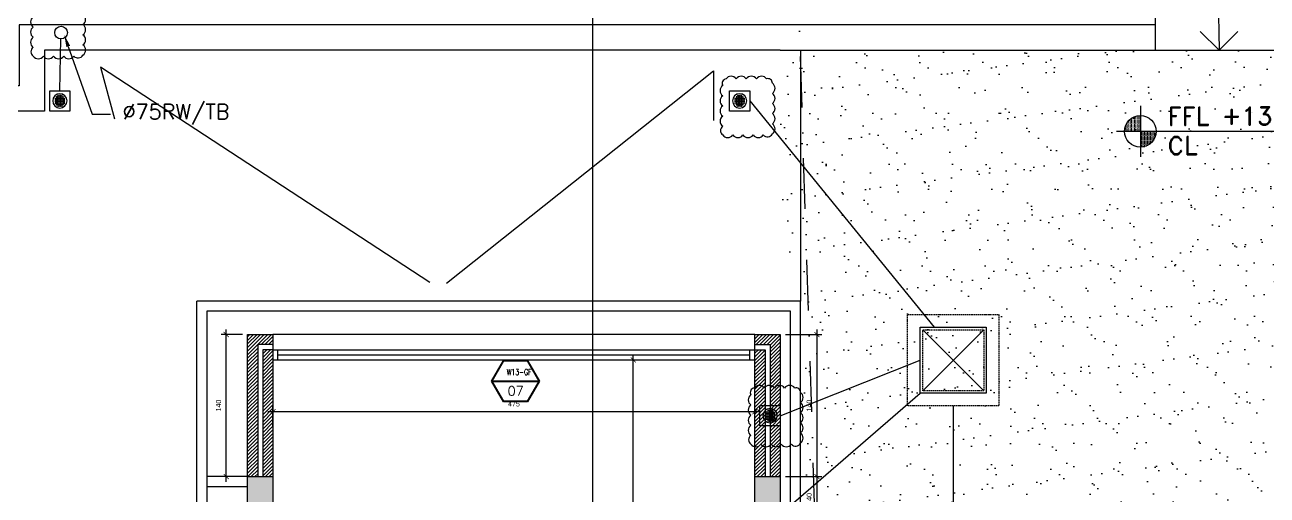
# Model space of a CAD drawing. Header units: centimetres. Extents: x 96271 to 179142, y 9855 to 112216.
# Drawn here: x 139742 to 140966, y 72372 to 72835 of the extents above; entities that cross this region are included whole.
import ezdxf
from ezdxf import colors
from ezdxf.entities.mleader import LeaderData, LeaderLine
from ezdxf.enums import TextEntityAlignment as Align
from ezdxf.math import Vec2, Vec3

# ---------------------------------------------------------------- set-up
doc = ezdxf.new("R2010")
doc.units = ezdxf.units.CM
doc.header["$LTSCALE"] = 100
doc.header["$MEASUREMENT"] = 0
doc.header["$PDSIZE"] = 0.2
doc.linetypes.add('DASHDOT', pattern=[1, 0.5, -0.25, 0, -0.25])
doc.linetypes.add('HIDDEN2', pattern=[0.1875, 0.125, -0.0625])
doc.layers.get('0').update_dxf_attribs({"linetype": 'CONTINUOUS'})
doc.layers.get('DEFPOINTS').update_dxf_attribs({"linetype": 'CONTINUOUS'})
for name, color, linetype in [('A-Dim', 2, 'CONTINUOUS'), ('A-Dim CMU', 2, 'CONTINUOUS'), ('A-Flor-Str', 3, 'CONTINUOUS'), ('A-Glass-Full', 140, 'CONTINUOUS'), ('A-Patt-CMU', 8, 'CONTINUOUS'), ('A-Patt-Strcr', 8, 'CONTINUOUS'), ('A-Rev Cloud', 80, 'CONTINUOUS'), ('A-Setback', 3, 'DASHDOT'), ('A-Wall-Full', 5, 'CONTINUOUS'), ('A-Wall-Prht', 2, 'CONTINUOUS'), ('A-Wall-Strctr', 6, 'CONTINUOUS'), ('A-WINDOW-ANOT', 131, 'CONTINUOUS'), ('M-DR-EQUIP', 161, 'CONTINUOUS'), ('M-DR-RW', 30, 'CONTINUOUS'), ('M-DR-TXT', 80, 'CONTINUOUS'), ('M-FCO-FD', 161, 'CONTINUOUS'), ('plan-elevation level', 7, 'CONTINUOUS'), ('PLANTS', 75, 'CONTINUOUS')]:
    doc.layers.add(name, color=color, linetype=linetype)
doc.layers.add('A-Sect-Iden', color=191, linetype='CONTINUOUS', lineweight=25)
doc.styles.add('ROMAND', font='romand.shx', dxfattribs={"height": 10})
doc.styles.add('ROMANS', font='romans.shx')
doc.styles.get("Standard").update_dxf_attribs({"font": 'arial.ttf'})
doc.dimstyles.new('1-50', dxfattribs={"dimtxt": 11.25, "dimasz": 5, "dimexe": 5, "dimexo": 5, "dimgap": 5, "dimtad": 1, "dimdec": 1, "dimrnd": 0.5, "dimzin": 12, "dimdsep": 46, "dimtxsty": 'Standard', "dimblk": 'ARCHTICK', "dimcen": 0.09, "dimdle": 5, "dimadec": 0, "dimazin": 3, "dimtfac": 1, "dimtdec": 1, "dimtix": 1, "dimtofl": 0, "dimtmove": 1, "dimatfit": 3, "dimfxl": 5, "dimtolj": 1, "dimtzin": 0, "dimarcsym": 0})
pattern_1 = [(90, (894916.29, -703049.082), (14.2875, 7.14375), [0, -14.2875])]

# ---------------------------------------------------------------- blocks, each defined once
blk = doc.blocks.new('_ArchTick')
at = {"color": 0, "linetype": 'ByBlock', "const_width": 0.15}
blk.add_lwpolyline([(-0.5, -0.5), (0.5, 0.5)], dxfattribs=at)
blk = doc.blocks.new('*D156')
at = {"layer": 'A-Dim', "color": 0, "lineweight": -2, "transparency": 16777216}
blk.add_line((140341.7, 71875.3), (140341.7, 72510.3), dxfattribs=at)
at = {"layer": 'DEFPOINTS', "color": 0, "transparency": 16777216}
for p in [(140341.7, 72505.3), (140391.6, 72505.3), (140391.6, 71880.3)]:
    blk.add_point(p, dxfattribs=at)
at = {"layer": 'A-Dim', "color": 0, "lineweight": -2, "transparency": 16777216, "xscale": 5, "yscale": 5, "zscale": 5}
for p, rotation in [((140341.7, 72505.3), 90), ((140341.7, 71880.3), 270)]:
    blk.add_blockref('_ArchTick', p, dxfattribs=dict(at, rotation=rotation))
at = {"layer": 'A-Dim', "color": 0, "transparency": 16777216, "insert": (140330.9, 72192.8), "char_height": 11.25, "attachment_point": 5, "rotation": 90}
blk.add_mtext('\\A1;625', dxfattribs=at)
blk = doc.blocks.new('CL-FFL-PLAN')
at = {"layer": 'plan-elevation level'}
h = blk.add_hatch(dxfattribs=at)
h.set_pattern_fill('DOTS', color=232, scale=9, angle=90, style=0)
h.set_pattern_definition(pattern_1)
h.paths.add_polyline_path([(-1229, 207), (-1229, 50), (-1385, 50, -0.414214)])
h = blk.add_hatch(dxfattribs=at)
h.set_pattern_fill('DOTS', color=232, scale=9, angle=90, style=0)
h.set_pattern_definition(pattern_1)
h.paths.add_polyline_path([(-1229, 50), (-1072, 50, -0.414214), (-1229, -106)])
at = {"layer": 'plan-elevation level', "color": 7, "ltscale": 111}
for p, q in [((-1229, 301), (-1229, -200)), ((337, 50), (-1463, 50))]:
    blk.add_line(p, q, dxfattribs=at)
blk.add_circle((-1229, 50), 156, dxfattribs=at)
at = {"layer": 'plan-elevation level', "color": 111, "ltscale": 111, "style": 'ROMAND'}
for s, p in [('FFL', (-960, 110)), ('CL', (-960, -180))]:
    blk.add_text(s, height=180, dxfattribs=at).set_placement(p)
for tag, p in [('FFL', (-424, 113)), ('CL', (-417, -180))]:
    blk.add_attdef(tag, p, '', height=180, dxfattribs=at)
blk = doc.blocks.new('A$C426B3DF1')
blk.add_lwpolyline([(-10, -10), (10, -10), (10, 10), (-10, 10)], close=True)
for centre, radius in [((0, 0), 7.06), ((-5.04, 1.89), 0.36), ((-5.04, 0.63), 0.36), ((-3.6, 3.15), 0.36), ((-3.6, 1.89), 0.36), ((-3.6, 0.63), 0.36), ((-2.16, 4.41), 0.36), ((-2.16, 3.15), 0.36), ((-2.16, 1.89), 0.36), ((-2.16, 0.63), 0.36), ((-0.72, 4.41), 0.36), ((-0.72, 3.15), 0.36), ((-0.72, 1.89), 0.36), ((-0.72, 0.63), 0.36), ((0.72, 4.41), 0.36), ((0.72, 3.15), 0.36), ((0.72, 1.89), 0.36), ((0.72, 0.63), 0.36), ((2.16, 4.41), 0.36), ((2.16, 3.15), 0.36), ((2.16, 1.89), 0.36), ((2.16, 0.63), 0.36), ((3.6, 3.15), 0.36), ((3.6, 1.89), 0.36), ((3.6, 0.63), 0.36), ((5.04, 1.89), 0.36), ((5.04, 0.63), 0.36), ((-5.04, -0.63), 0.36), ((-5.04, -1.89), 0.36), ((-3.6, -0.63), 0.36), ((-3.6, -1.89), 0.36), ((-3.6, -3.15), 0.36), ((-2.16, -0.63), 0.36), ((-2.16, -1.89), 0.36), ((-2.16, -3.15), 0.36), ((-2.16, -4.41), 0.36), ((-0.72, -0.63), 0.36), ((-0.72, -1.89), 0.36), ((-0.72, -3.15), 0.36), ((-0.72, -4.41), 0.36), ((0.72, -0.63), 0.36), ((0.72, -1.89), 0.36), ((0.72, -3.15), 0.36), ((0.72, -4.41), 0.36), ((2.16, -0.63), 0.36), ((2.16, -1.89), 0.36), ((2.16, -3.15), 0.36), ((2.16, -4.41), 0.36), ((3.6, -0.63), 0.36), ((3.6, -1.89), 0.36), ((3.6, -3.15), 0.36), ((5.04, -0.63), 0.36), ((5.04, -1.89), 0.36)]:
    blk.add_circle(centre, radius)
blk = doc.blocks.new('A$C407A2A97')
at = {"linetype": 'HIDDEN2'}
for points in [[(-450, 0), (450, 0), (450, -900), (-450, -900)], [(-300, -150), (300, -150), (300, -750), (-300, -750)]]:
    blk.add_lwpolyline(points, close=True, dxfattribs=at)
blk.add_lwpolyline([(-325, -125), (325, -125), (325, -775), (-325, -775)], close=True)
for points in [[(300, -150), (-300, -750)], [(300, -750), (-300, -150)]]:
    blk.add_lwpolyline(points)
blk = doc.blocks.new('*D684')
at = {"layer": 'A-Dim CMU', "color": 0, "lineweight": -2, "transparency": 16777216}
for p, q in [((139940.5, 72385.3), (139940.5, 72535.3)), ((139956.6, 72530.3), (139935.5, 72530.3)), ((139956.6, 72390.3), (139935.5, 72390.3))]:
    blk.add_line(p, q, dxfattribs=at)
at = {"layer": 'DEFPOINTS', "color": 0, "transparency": 16777216}
for p in [(139940.5, 72530.3), (139961.6, 72530.3), (139961.6, 72390.3)]:
    blk.add_point(p, dxfattribs=at)
at = {"layer": 'A-Dim CMU', "color": 0, "lineweight": -2, "transparency": 16777216, "xscale": 5, "yscale": 5, "zscale": 5}
for p, rotation in [((139940.5, 72530.3), 90), ((139940.5, 72390.3), 270)]:
    blk.add_blockref('_ArchTick', p, dxfattribs=dict(at, rotation=rotation))
at = {"layer": 'A-Dim CMU', "color": 0, "transparency": 16777216, "insert": (139933, 72460.3), "char_height": 5, "attachment_point": 5, "rotation": 90}
blk.add_mtext('\\A1;140', dxfattribs=at)
blk = doc.blocks.new('*D685')
at = {"layer": 'A-Dim CMU', "color": 0, "lineweight": -2, "transparency": 16777216}
for p, q in [((139986.6, 72440.3), (139986.6, 72459.3)), ((140461.6, 72440.3), (140461.6, 72459.3)), ((139981.6, 72454.3), (140466.6, 72454.3))]:
    blk.add_line(p, q, dxfattribs=at)
at = {"layer": 'DEFPOINTS', "color": 0, "transparency": 16777216}
for p in [(140461.6, 72454.3), (139986.6, 72435.3), (140461.6, 72435.3)]:
    blk.add_point(p, dxfattribs=at)
at = {"layer": 'A-Dim CMU', "color": 0, "lineweight": -2, "transparency": 16777216, "xscale": 5, "yscale": 5, "zscale": 5, "rotation": 180}
blk.add_blockref('_ArchTick', (139986.6, 72454.3), dxfattribs=at)
at = {"layer": 'A-Dim CMU', "color": 0, "lineweight": -2, "transparency": 16777216, "xscale": 5, "yscale": 5, "zscale": 5}
blk.add_blockref('_ArchTick', (140461.6, 72454.3), dxfattribs=at)
at = {"layer": 'A-Dim CMU', "color": 0, "transparency": 16777216, "insert": (140224.1, 72461.9), "char_height": 5, "attachment_point": 5}
blk.add_mtext('\\A1;475', dxfattribs=at)
blk = doc.blocks.new('*D686')
at = {"layer": 'A-Dim CMU', "color": 0, "lineweight": -2, "transparency": 16777216}
for p, q in [((140522.7, 72535.3), (140522.7, 72385.3)), ((140491.6, 72530.3), (140527.7, 72530.3)), ((140491.6, 72390.3), (140527.7, 72390.3))]:
    blk.add_line(p, q, dxfattribs=at)
at = {"layer": 'DEFPOINTS', "color": 0, "transparency": 16777216}
for p in [(140486.6, 72530.3), (140486.6, 72390.3), (140522.7, 72390.3)]:
    blk.add_point(p, dxfattribs=at)
at = {"layer": 'A-Dim CMU', "color": 0, "lineweight": -2, "transparency": 16777216, "xscale": 5, "yscale": 5, "zscale": 5}
for p, rotation in [((140522.7, 72530.3), 90), ((140522.7, 72390.3), 270)]:
    blk.add_blockref('_ArchTick', p, dxfattribs=dict(at, rotation=rotation))
at = {"layer": 'A-Dim CMU', "color": 0, "transparency": 16777216, "insert": (140515.1, 72460.3), "char_height": 5, "attachment_point": 5, "rotation": 90}
blk.add_mtext('\\A1;140', dxfattribs=at)
blk = doc.blocks.new('*D687')
at = {"layer": 'A-Dim CMU', "color": 0, "lineweight": -2, "transparency": 16777216}
for p, q in [((140491.6, 72390.3), (140527.7, 72390.3)), ((140522.7, 72395.3), (140522.7, 72345.3)), ((140491.6, 72350.3), (140527.7, 72350.3))]:
    blk.add_line(p, q, dxfattribs=at)
at = {"layer": 'DEFPOINTS', "color": 0, "transparency": 16777216}
for p in [(140486.6, 72390.3), (140486.6, 72350.3), (140522.7, 72350.3)]:
    blk.add_point(p, dxfattribs=at)
at = {"layer": 'A-Dim CMU', "color": 0, "lineweight": -2, "transparency": 16777216, "xscale": 5, "yscale": 5, "zscale": 5}
for p, rotation in [((140522.7, 72390.3), 90), ((140522.7, 72350.3), 270)]:
    blk.add_blockref('_ArchTick', p, dxfattribs=dict(at, rotation=rotation))
at = {"layer": 'A-Dim CMU', "color": 0, "transparency": 16777216, "insert": (140515.1, 72370.3), "char_height": 5, "attachment_point": 5, "rotation": 90}
blk.add_mtext('\\A1;40', dxfattribs=at)
blk = doc.blocks.new('WINDOW-TAGS')
at = {"color": 4}
for p, q in [((231, 535), (1283, 535)), ((231, 528), (1283, 528)), ((231, 521), (1283, 521))]:
    blk.add_line(p, q, dxfattribs=at)
for points in [[(1299, 528), (1028, 997), (486, 997), (215, 528), (486, 58), (1028, 58)], [(1291, 528), (1024, 990), (490, 990), (223, 528), (490, 65), (1024, 65)], [(1283, 528), (1020, 983), (494, 983), (231, 528), (494, 72), (1020, 72)]]:
    blk.add_lwpolyline(points, close=True, dxfattribs=at)
at = {"color": 4, "style": 'ROMAND'}
for tag, p in [('LEVEL', (761, 644)), ('WINDOW-NO', (871, 199))]:
    blk.add_attdef(tag, text='', height=210, dxfattribs=at).set_placement(p, align=Align.CENTER)

msp = doc.modelspace()

# ---------------------------------------------------------------- hatches: boundary and pattern name
h = msp.add_hatch()
h.set_pattern_fill('ANSI31', color=256)
h.set_pattern_definition([(45, (149598.39317, 77124.04687), (-0.0883883476, 0.0883883476), [])])
h.paths.add_polyline_path([(139174.246, 72392.249), (139246.91, 72392.249), (139246.91, 72413.114), (139174.246, 72413.114)], flags=9)
h.paths.add_polyline_path([(140226.946, 72673.036), (140299.61, 72673.036), (140299.61, 72693.901), (140226.946, 72693.901)], flags=9)
h.paths.add_polyline_path([(139478.291, 71335.86), (139572.945, 71335.86), (139572.945, 71356.724), (139478.291, 71356.724)], flags=9)
h.paths.add_polyline_path([(139473.892, 72046.153), (139573.263, 72046.153), (139573.263, 72067.017), (139473.892, 72067.017)], flags=9)
h.paths.add_polyline_path([(139147.928, 72046.153), (139247.3, 72046.153), (139247.3, 72067.017), (139147.928, 72067.017)], flags=9)
h.paths.add_polyline_path([(139470.763, 71539.923), (139573.263, 71539.923), (139573.263, 71560.788), (139470.763, 71560.788)], flags=9)
h.paths.add_polyline_path([(139147.928, 71540.705), (139247.3, 71540.705), (139247.3, 71561.57), (139147.928, 71561.57)], flags=9)
h.paths.add_polyline_path([(140021.505, 72000.212), (140102.789, 72000.212), (140102.789, 72021.077), (140021.505, 72021.077)], flags=9)
h.paths.add_polyline_path([(140194.744, 72385.712), (140261.889, 72385.712), (140261.889, 72406.577), (140194.744, 72406.577)], flags=9)
h.paths.add_polyline_path([(139833.124, 71806.712), (139915.989, 71806.712), (139915.989, 71827.577), (139833.124, 71827.577)], flags=9)
at = {"layer": 'A-Patt-CMU'}
h = msp.add_hatch(dxfattribs=at)
h.set_pattern_fill('ANSI31', color=256, scale=20, angle=180)
h.set_pattern_definition([(225, (149663.1543, 69378.0145), (1.76776695, -1.76776695), [])])
h.paths.add_polyline_path([(140126.559, 71870.329), (140381.559, 71870.329), (140381.559, 71885.329), (139986.559, 71885.329), (139986.559, 71870.329), (140111.559, 71870.329), (140111.559, 71685.329), (140086.559, 71685.329), (140086.559, 71670.329), (140126.559, 71670.329)])
h.paths.add_polyline_path([(139986.559, 71700.329), (139961.559, 71700.329), (139961.559, 71670.329), (140006.559, 71670.329), (140006.559, 71685.329), (139986.559, 71685.329)])
h.paths.add_polyline_path([(139986.559, 72050.329), (139961.559, 72050.329), (139961.559, 71985.329), (139986.559, 71985.329)])
h.paths.add_polyline_path([(140391.559, 72030.329), (140401.559, 72030.329), (140401.559, 72050.329), (140461.559, 72050.329), (140461.559, 72060.329), (140391.559, 72060.329)])
h.paths.add_polyline_path([(140221.559, 71450.329), (140221.559, 71285.329), (140161.559, 71285.329), (140161.559, 71275.329), (140231.559, 71275.329), (140231.559, 71450.329)])
h.paths.add_polyline_path([(139476.559, 71185.329), (139356.559, 71185.329), (139356.559, 71175.329), (139476.559, 71175.329)])
h.paths.add_polyline_path([(139356.559, 71190.329), (139476.559, 71190.329), (139476.559, 71200.329), (139356.559, 71200.329)])
h.paths.add_polyline_path([(138976.559, 71185.329), (138936.559, 71185.329), (138936.559, 71175.329), (138976.559, 71175.329)])
h.paths.add_polyline_path([(138936.559, 71190.329), (138976.559, 71190.329), (138976.559, 71200.329), (138936.559, 71200.329)])
h.paths.add_polyline_path([(139736.559, 71185.329), (139681.559, 71185.329), (139681.559, 71175.329), (139736.559, 71175.329)])
h.paths.add_polyline_path([(139681.559, 71190.329), (139736.559, 71190.329), (139736.559, 71200.329), (139681.559, 71200.329)])
h.paths.add_polyline_path([(139746.559, 71750.329), (139746.559, 72100.329), (139736.559, 72100.329), (139736.559, 71750.329)])
h.paths.add_polyline_path([(139751.559, 72100.329), (139751.559, 71750.329), (139761.559, 71750.329), (139761.559, 72100.329)])
h.paths.add_polyline_path([(139751.559, 71445.329), (139751.559, 71315.329), (139761.559, 71315.329), (139761.559, 71435.329), (139791.559, 71435.329), (139791.559, 71445.329)], flags=17)
h.paths.add_polyline_path([(139746.559, 71315.329), (139746.559, 71450.329), (139791.559, 71450.329), (139791.559, 71460.329), (139736.559, 71460.329), (139736.559, 71315.329)])
h.paths.add_polyline_path([(139961.559, 71445.329), (139921.559, 71445.329), (139921.559, 71435.329), (139961.559, 71435.329)])
h.paths.add_polyline_path([(139921.559, 71450.329), (139961.559, 71450.329), (139961.559, 71460.329), (139921.559, 71460.329)])
h.paths.add_polyline_path([(140471.559, 72125.329), (140471.559, 72180.329), (140461.559, 72180.329), (140461.559, 72125.329)])
h.paths.add_polyline_path([(140476.559, 72180.329), (140476.559, 72125.329), (140486.559, 72125.329), (140486.559, 72180.329)])
h.paths.add_polyline_path([(140476.559, 72520.329), (140476.559, 72390.329), (140486.559, 72390.329), (140486.559, 72530.329), (140461.559, 72530.329), (140461.559, 72520.329)])
h.paths.add_polyline_path([(140471.559, 72390.329), (140471.559, 72515.329), (140461.559, 72515.329), (140461.559, 72390.329)], flags=17)
h.paths.add_polyline_path([(139971.559, 72520.329), (139986.559, 72520.329), (139986.559, 72530.329), (139961.559, 72530.329), (139961.559, 72390.329), (139971.559, 72390.329)])
h.paths.add_polyline_path([(139986.559, 72515.329), (139976.559, 72515.329), (139976.559, 72390.329), (139986.559, 72390.329)], flags=17)
h.paths.add_polyline_path([(139976.559, 72285.329), (139976.559, 72245.329), (139986.559, 72245.329), (139986.559, 72285.329)])
h.paths.add_polyline_path([(139971.559, 72245.329), (139971.559, 72285.329), (139961.559, 72285.329), (139961.559, 72245.329)])
h.paths.add_polyline_path([(139976.559, 72180.329), (139976.559, 72125.329), (139986.559, 72125.329), (139986.559, 72180.329)])
h.paths.add_polyline_path([(139971.559, 72125.329), (139971.559, 72180.329), (139961.559, 72180.329), (139961.559, 72125.329)])
at = {"layer": 'A-Patt-Strcr'}
h = msp.add_hatch(dxfattribs=at)
h.set_pattern_fill('AR-CONC', color=256, scale=2)
h.set_pattern_definition([(50, (149598.393, 77124.047), (14.345204, -1.255043), [1.5, -16.5]), (355, (149598.393, 77124.047), (-2.775027, 15.043843), [1.2, -13.2]), (100.45144, (149599.589, 77123.942), (11.570177, 13.7888), [1.274804, -14.022842]), (46.1842, (149598.393, 77128.047), (21.344827, -3.310386), [2.25, -24.75]), (96.63564, (149600.172, 77127.77), (18.69324, 19.482372), [1.912207, -21.034275]), (351.18416, (149598.393, 77128.047), (18.69324, 19.482372), [1.8, -19.8]), (21, (149600.393, 77127.047), (11.938141, -8.052378), [1.5, -16.5]), (326, (149600.393, 77127.047), (4.866307, 14.503001), [1.2, -13.2]), (71.45144, (149601.388, 77126.376), (16.804448, 6.450623), [1.274804, -14.022842]), (37.5, (149598.393, 77124.047), (0.243197, 6.657877), [0, -13.04, 0, -13.4, 0, -13.25]), (7.5, (149598.393, 77124.047), (5.2613907, 7.8882342), [0, -7.64, 0, -12.74, 0, -5.05]), (327.5, (149593.933, 77124.047), (10.6764487, -0.4510974), [0, -5, 0, -15.6, 0, -20.7]), (317.5, (149591.933, 77124.047), (11.6637234, 2.0021), [0, -6.5, 0, -10.36, 0, -14.7])])
h.paths.add_polyline_path([(140136.559, 71300.329), (139986.559, 71300.329), (139986.559, 71275.329), (140136.559, 71275.329)])
h.paths.add_polyline_path([(140341.559, 71600.329), (140311.559, 71600.329), (140311.559, 71570.329), (140341.559, 71570.329)])
h.paths.add_polyline_path([(140341.559, 71750.329), (140311.559, 71750.329), (140311.559, 71720.329), (140341.559, 71720.329)])
h.paths.add_polyline_path([(139986.559, 71895.329), (139961.559, 71895.329), (139961.559, 71700.329), (139986.559, 71700.329)])
h.paths.add_polyline_path([(139761.559, 71315.329), (139736.559, 71315.329), (139736.559, 71175.329), (139761.559, 71175.329), (139761.559, 71214.093)])
h.paths.add_polyline_path([(138936.559, 71270.329), (138876.559, 71270.329), (138876.559, 71175.329), (138936.559, 71175.329)])
h.paths.add_polyline_path([(138936.559, 71750.329), (138876.559, 71750.329), (138876.559, 71670.329), (138936.559, 71670.329)])
h.paths.add_polyline_path([(138936.559, 72180.329), (138876.559, 72180.329), (138876.559, 72100.329), (138936.559, 72100.329)])
h.paths.add_polyline_path([(139986.559, 72125.329), (139961.559, 72125.329), (139961.559, 72050.329), (139986.559, 72050.329)])
h.paths.add_polyline_path([(139986.559, 72390.329), (139961.559, 72390.329), (139961.559, 72350.329), (139986.559, 72350.329)])
h.paths.add_polyline_path([(140486.559, 72390.329), (140461.559, 72390.329), (140461.559, 72350.329), (140486.559, 72350.329)])
h.paths.add_polyline_path([(140486.559, 72125.329), (140461.559, 72125.329), (140461.559, 72085.283), (140486.559, 72085.283)])
h.paths.add_polyline_path([(140506.559, 71895.329), (140381.559, 71895.329), (140381.559, 71870.329), (140506.559, 71870.329)])
h.paths.add_polyline_path([(140461.559, 72050.329), (140486.559, 72050.329), (140486.559, 72085.283), (140461.559, 72085.283)])
h.paths.add_polyline_path([(139976.559, 71430.329), (139976.559, 71460.329), (139961.559, 71460.329), (139961.559, 71275.329), (139986.559, 71275.329), (139986.559, 71430.329)])
h.paths.add_polyline_path([(140146.559, 71430.329), (140136.559, 71430.329), (140136.559, 71275.329), (140161.559, 71275.329), (140161.559, 71460.329), (140146.559, 71460.329)])
h.paths.add_polyline_path([(139761.559, 71750.329), (139736.559, 71750.329), (139736.559, 71670.329), (139761.559, 71670.329)])
h.paths.add_polyline_path([(139761.559, 72180.329), (139736.559, 72180.329), (139736.559, 72100.329), (139761.559, 72100.329)])
at = {"layer": 'PLANTS'}
h = msp.add_hatch(dxfattribs=at)
h.set_pattern_fill('AR-SAND', color=256, scale=20)
h.set_pattern_definition([(37.5, (149598.387, 77124.25), (-1.25987, 38.53648), [0, -30.4, 0, -34, 0, -32.5]), (7.5, (149598.387, 77124.25), (35.39553, 56.44292), [0, -16.4, 0, -27.4, 0, -10.5]), (327.5, (149573.787, 77124.25), (62.28284, 0.11318), [0, -10, 0, -36, 0, -47]), (317.5, (149573.787, 77124.25), (60.12253, 17.5535), [0, -5, 0, -23.6, 0, -27])])
h.paths.add_polyline_path([(140486.559, 72810.533), (140486.559, 72610.533), (140506.553, 72610.533), (140506.553, 72250.486), (140999.296, 72250.486), (140987.826, 72610.533), (140981.454, 72810.533)])

# ---------------------------------------------------------------- linework, layer by layer
for p, q in [((140141.156, 72581.606), (139816.72, 72793.841)), ((139816.72, 72793.841), (139830.427, 72742.683)), ((140157.732, 72580.999), (140420.918, 72790.224)), ((140420.918, 72790.224), (140420.918, 72741.041))]:
    msp.add_line(p, q)
at = {"layer": 'A-Flor-Str'}
for p, q in [((140856.559, 72835.329), (140856.559, 73350.533)), ((140910.405, 73350.533), (140919.007, 72810.533)), ((140919.007, 72810.533), (140900.522, 72829.017)), ((140919.007, 72810.533), (140937.491, 72829.017)), ((140856.559, 72810.533), (140981.454, 72810.533))]:
    msp.add_line(p, q, dxfattribs=at)
at = {"layer": 'A-Glass-Full'}
for p, q in [((139986.559, 72515.329), (140461.559, 72515.329)), ((139991.559, 72505.329), (139991.559, 72515.329)), ((139991.559, 72510.329), (140456.559, 72510.329)), ((140456.559, 72505.329), (140456.559, 72515.329)), ((139986.559, 72505.329), (140461.559, 72505.329))]:
    msp.add_line(p, q, dxfattribs=at)
at = {"layer": 'A-Rev Cloud'}
for points in [[(139750.338, 72804.619, 0.52056705), (139760.338, 72804.619, 0.52056705), (139770.338, 72804.619, 0.52056705), (139780.338, 72804.619, 0.52056705), (139790.338, 72804.619, 0.52056705), (139799.308, 72805.648, 0.52056705), (139799.308, 72815.648, 0.52056705), (139799.308, 72825.648, 0.52056705), (139799.308, 72835.648, 0.52056705), (139799.308, 72845.648, 0.52056705), (139799.308, 72855.648, 0.52056705), (139793.624, 72859.964, 0.52056705), (139783.624, 72859.964, 0.52056705), (139773.624, 72859.964, 0.52056705), (139763.624, 72859.964, 0.52056705), (139753.624, 72859.964, 0.52056705), (139750.338, 72853.25, 0.52056705), (139750.338, 72843.25, 0.52056705), (139750.338, 72833.25, 0.52056705), (139750.338, 72823.25, 0.52056705), (139750.338, 72813.25, 0.52056705)], [(140429.845, 72726.903, 0.52056705), (140439.845, 72726.903, 0.52056705), (140449.845, 72726.903, 0.52056705), (140459.845, 72726.903, 0.52056705), (140469.845, 72726.903, 0.52056705), (140478.815, 72727.932, 0.52056705), (140478.815, 72737.932, 0.52056705), (140478.815, 72747.932, 0.52056705), (140478.815, 72757.932, 0.52056705), (140478.815, 72767.932, 0.52056705), (140478.815, 72777.932, 0.52056705), (140473.131, 72782.248, 0.52056705), (140463.131, 72782.248, 0.52056705), (140453.131, 72782.248, 0.52056705), (140443.131, 72782.248, 0.52056705), (140433.131, 72782.248, 0.52056705), (140429.845, 72775.534, 0.52056705), (140429.845, 72765.534, 0.52056705), (140429.845, 72755.534, 0.52056705), (140429.845, 72745.534, 0.52056705), (140429.845, 72735.534, 0.52056705)], [(140457.556, 72422.245, 0.52056705), (140467.556, 72422.245, 0.52056705), (140477.556, 72422.245, 0.52056705), (140487.556, 72422.245, 0.52056705), (140497.556, 72422.245, 0.52056705), (140506.526, 72423.275, 0.52056705), (140506.526, 72433.275, 0.52056705), (140506.526, 72443.275, 0.52056705), (140506.526, 72453.275, 0.52056705), (140506.526, 72463.275, 0.52056705), (140506.526, 72473.275, 0.52056705), (140500.842, 72477.59, 0.52056705), (140490.842, 72477.59, 0.52056705), (140480.842, 72477.59, 0.52056705), (140470.842, 72477.59, 0.52056705), (140460.842, 72477.59, 0.52056705), (140457.556, 72470.876, 0.52056705), (140457.556, 72460.876, 0.52056705), (140457.556, 72450.876, 0.52056705), (140457.556, 72440.876, 0.52056705), (140457.556, 72430.876, 0.52056705)]]:
    msp.add_lwpolyline(points, format="xyb", close=True, dxfattribs=at)
at = {"layer": 'A-Sect-Iden'}
msp.add_line((140301.559, 73927.158), (140301.559, 70188.999), dxfattribs=at)
at = {"layer": 'A-Setback'}
msp.add_lwpolyline([(140559.009, 71153.336), (140410.95, 75800.674), (139618.405, 76606.045), (139624.608, 76644.996), (138745.22, 76680.475), (137970.463, 76711.734), (137582.107, 76353.135), (137469.619, 70671.512), (137649.878, 70654.841), (139847.419, 71155.283)], close=True, dxfattribs=at)
at = {"layer": 'A-Wall-Full'}
for p, q in [((139971.559, 72520.329), (139971.559, 72390.329)), ((139986.559, 72520.329), (139971.559, 72520.329)), ((140461.559, 72520.329), (140476.559, 72520.329)), ((140476.559, 72520.329), (140476.559, 72390.329)), ((139976.559, 72515.329), (139976.559, 72390.329)), ((139986.559, 72515.329), (139976.559, 72515.329)), ((140461.559, 72515.329), (140471.559, 72515.329)), ((140471.559, 72515.329), (140471.559, 72390.329))]:
    msp.add_line(p, q, dxfattribs=at)
for points in [[(139961.559, 72390.329), (139961.559, 72530.329), (139986.559, 72530.329), (139986.559, 72390.329)], [(140461.559, 72390.329), (140461.559, 72530.329), (140486.559, 72530.329), (140486.559, 72390.329)]]:
    msp.add_lwpolyline(points, dxfattribs=at)
at = {"layer": 'A-Wall-Prht'}
for p, q in [((140856.559, 72810.329), (140856.559, 72835.329)), ((140486.559, 72810.329), (140856.559, 72810.329)), ((139911.559, 72025.329), (139911.559, 72563.329)), ((140506.559, 72563.329), (139911.559, 72563.329)), ((140461.559, 72530.329), (139986.559, 72530.329)), ((139961.559, 72390.329), (139921.559, 72390.329)), ((139961.559, 72380.329), (139921.559, 72380.329))]:
    msp.add_line(p, q, dxfattribs=at)
for points in [[(140856.559, 72835.329), (139736.553, 72835.329), (139736.553, 72775.329), (138541.559, 72775.329), (138541.559, 71820.329)], [(140486.559, 72810.329), (139761.553, 72810.329), (139761.553, 72750.329), (138566.559, 72750.329), (138566.559, 71845.329)], [(140506.559, 72070.329), (140506.559, 72563.329)], [(140496.559, 72070.329), (140496.559, 72553.329), (139921.559, 72553.329), (139921.559, 72025.329)]]:
    msp.add_lwpolyline(points, dxfattribs=at)
at = {"layer": 'A-Wall-Strctr'}
for points in [[(139961.559, 72390.329), (139986.559, 72390.329), (139986.559, 72350.329), (139961.559, 72350.329)], [(140461.559, 72390.329), (140486.559, 72390.329), (140486.559, 72350.329), (140461.559, 72350.329)]]:
    msp.add_lwpolyline(points, close=True, dxfattribs=at)
at = {"layer": 'M-DR-RW'}
for p, q in [((139776.553, 72770.533), (139777.672, 72821.581)), ((140456.553, 72760.533), (140638.209, 72537.4)), ((140486.559, 72450.329), (140624.614, 72504.9)), ((140477.461, 72345.572), (140624.614, 72472.4)), ((140657.114, 72459.9), (140657.114, 71449.9))]:
    msp.add_line(p, q, dxfattribs=at)
msp.add_circle((139777.809, 72827.829), 6.25, dxfattribs=at)
at = {"layer": 'PLANTS'}
msp.add_line((140506.559, 72810.329), (140506.559, 72563.329), dxfattribs=at)

# ---------------------------------------------------------------- block references
at = {"layer": 'A-WINDOW-ANOT'}
ref = msp.add_blockref('WINDOW-TAGS', (140192.628, 72507.377), dxfattribs=dict(at, xscale=-0.04355999999916094, yscale=0.04355999999916094, zscale=0.04355999999916094, rotation=180))
ref.add_attrib('LEVEL', '07', dxfattribs={"layer": '0', "color": 4, "height": 9.1344, "style": 'ROMAND'}).set_placement((140225.786, 72470.204), align=Align.CENTER)
ref.add_attrib('WINDOW-NO', 'W13-GF', (140217.128, 72490.315), dxfattribs={"layer": '0', "color": 4, "height": 6, "style": 'ROMAND', "width": 0.6})
at = {"layer": 'M-DR-EQUIP', "extrusion": (0, 0, -1), "zscale": -1.000000001113, "rotation": 270}
for p in [(-139776.553, 72760.533), (-140446.553, 72760.533), (-140476.559, 72450.329)]:
    msp.add_blockref('A$C426B3DF1', p, dxfattribs=at)
at = {"layer": 'M-FCO-FD', "xscale": 0.1, "yscale": 0.1, "zscale": 0.1}
msp.add_blockref('A$C407A2A97', (140657.114, 72549.9), dxfattribs=at)
at = {"layer": 'plan-elevation level'}
ref = msp.add_blockref('CL-FFL-PLAN', (140964.157, 72725.434), dxfattribs=dict(at, xscale=0.09982510700227937, yscale=0.09982510700227937, zscale=0.09982510700227937))
ref.add_attrib('FFL', '+1335.55', (140921.834, 72736.667), dxfattribs={"layer": '0', "color": 111, "ltscale": 111, "height": 17.9685, "style": 'ROMAND'})

# ---------------------------------------------------------------- dimensions: what is measured, and where the dimension line sits
at = {"layer": 'A-Dim'}
dim = msp.add_aligned_dim(p1=(140391.559, 71880.329), p2=(140391.559, 72505.329), distance=49.907, dimstyle='1-50', override={"dimse1": 1, "dimse2": 1}, dxfattribs=at)
dim.commit()
dim.dimension.update_dxf_attribs({"geometry": '*D156', "text_midpoint": (140330.909, 72192.829)})
at = {"layer": 'A-Dim CMU'}
for p1, p2, distance, picture, middle in [((139961.559, 72390.329), (139961.559, 72530.329), 21.025, '*D684', (139932.982, 72460.329)), ((140486.559, 72530.329), (140486.559, 72390.329), 36.099, '*D686', (140515.106, 72460.329)), ((139986.559, 72435.329), (140461.559, 72435.329), 19.011, '*D685', (140224.059, 72461.883)), ((140486.559, 72390.329), (140486.559, 72350.329), 36.099, '*D687', (140515.106, 72370.329))]:
    dim = msp.add_aligned_dim(p1=p1, p2=p2, distance=distance, dimstyle='1-50', override={"dimtxt": 5}, dxfattribs=at)
    dim.commit()
    dim.dimension.update_dxf_attribs({"geometry": picture, "text_midpoint": middle})

# ---------------------------------------------------------------- leaders
at = {"layer": 'M-DR-TXT', "ltscale": 0.1}
ml = msp.add_multileader_mtext('Standard', dxfattribs=at)
ml.set_content('%%C75RW/TB', color=256, style='ROMANS')
ml.set_leader_properties()
ml.build(insert=Vec2(0, 0))
ml.multileader.update_dxf_attribs({"dogleg_length": 18, "arrow_head_size": 12})
ctx = ml.context
ctx.base_point, ctx.char_height, ctx.arrow_head_size, ctx.landing_gap_size, ctx.plane_origin = Vec3(139826.406, 72747.39), 15, 12, 12, Vec3(139737.149, 72748.623)
notes = []
notes.append((ctx, [(0, (1, 1, 0), (139808.406, 72747.39), (1, 0), 18, [(0, [(139780.896, 72825.494)], 0, [])])]))
ctx.mtext.insert, ctx.mtext.width, ctx.mtext.flow_direction = Vec3(139838.406, 72757.39), 155.42653, 5
for ctx, leaders in notes:
    for number, flags, end, landing, length, lines in leaders:
        leader = LeaderData()
        leader.index, (leader.has_last_leader_line, leader.has_dogleg_vector, leader.attachment_direction) = number, flags
        leader.last_leader_point, leader.dogleg_vector, leader.dogleg_length = Vec3(end), Vec3(landing), length
        for number, points, colour, breaks in lines:
            line = LeaderLine()
            line.index, line.vertices, line.color, line.breaks = number, Vec3.list(points), colors.encode_raw_color(colour), breaks
            leader.lines.append(line)
        ctx.leaders.append(leader)

doc.saveas('drawing.dxf')
